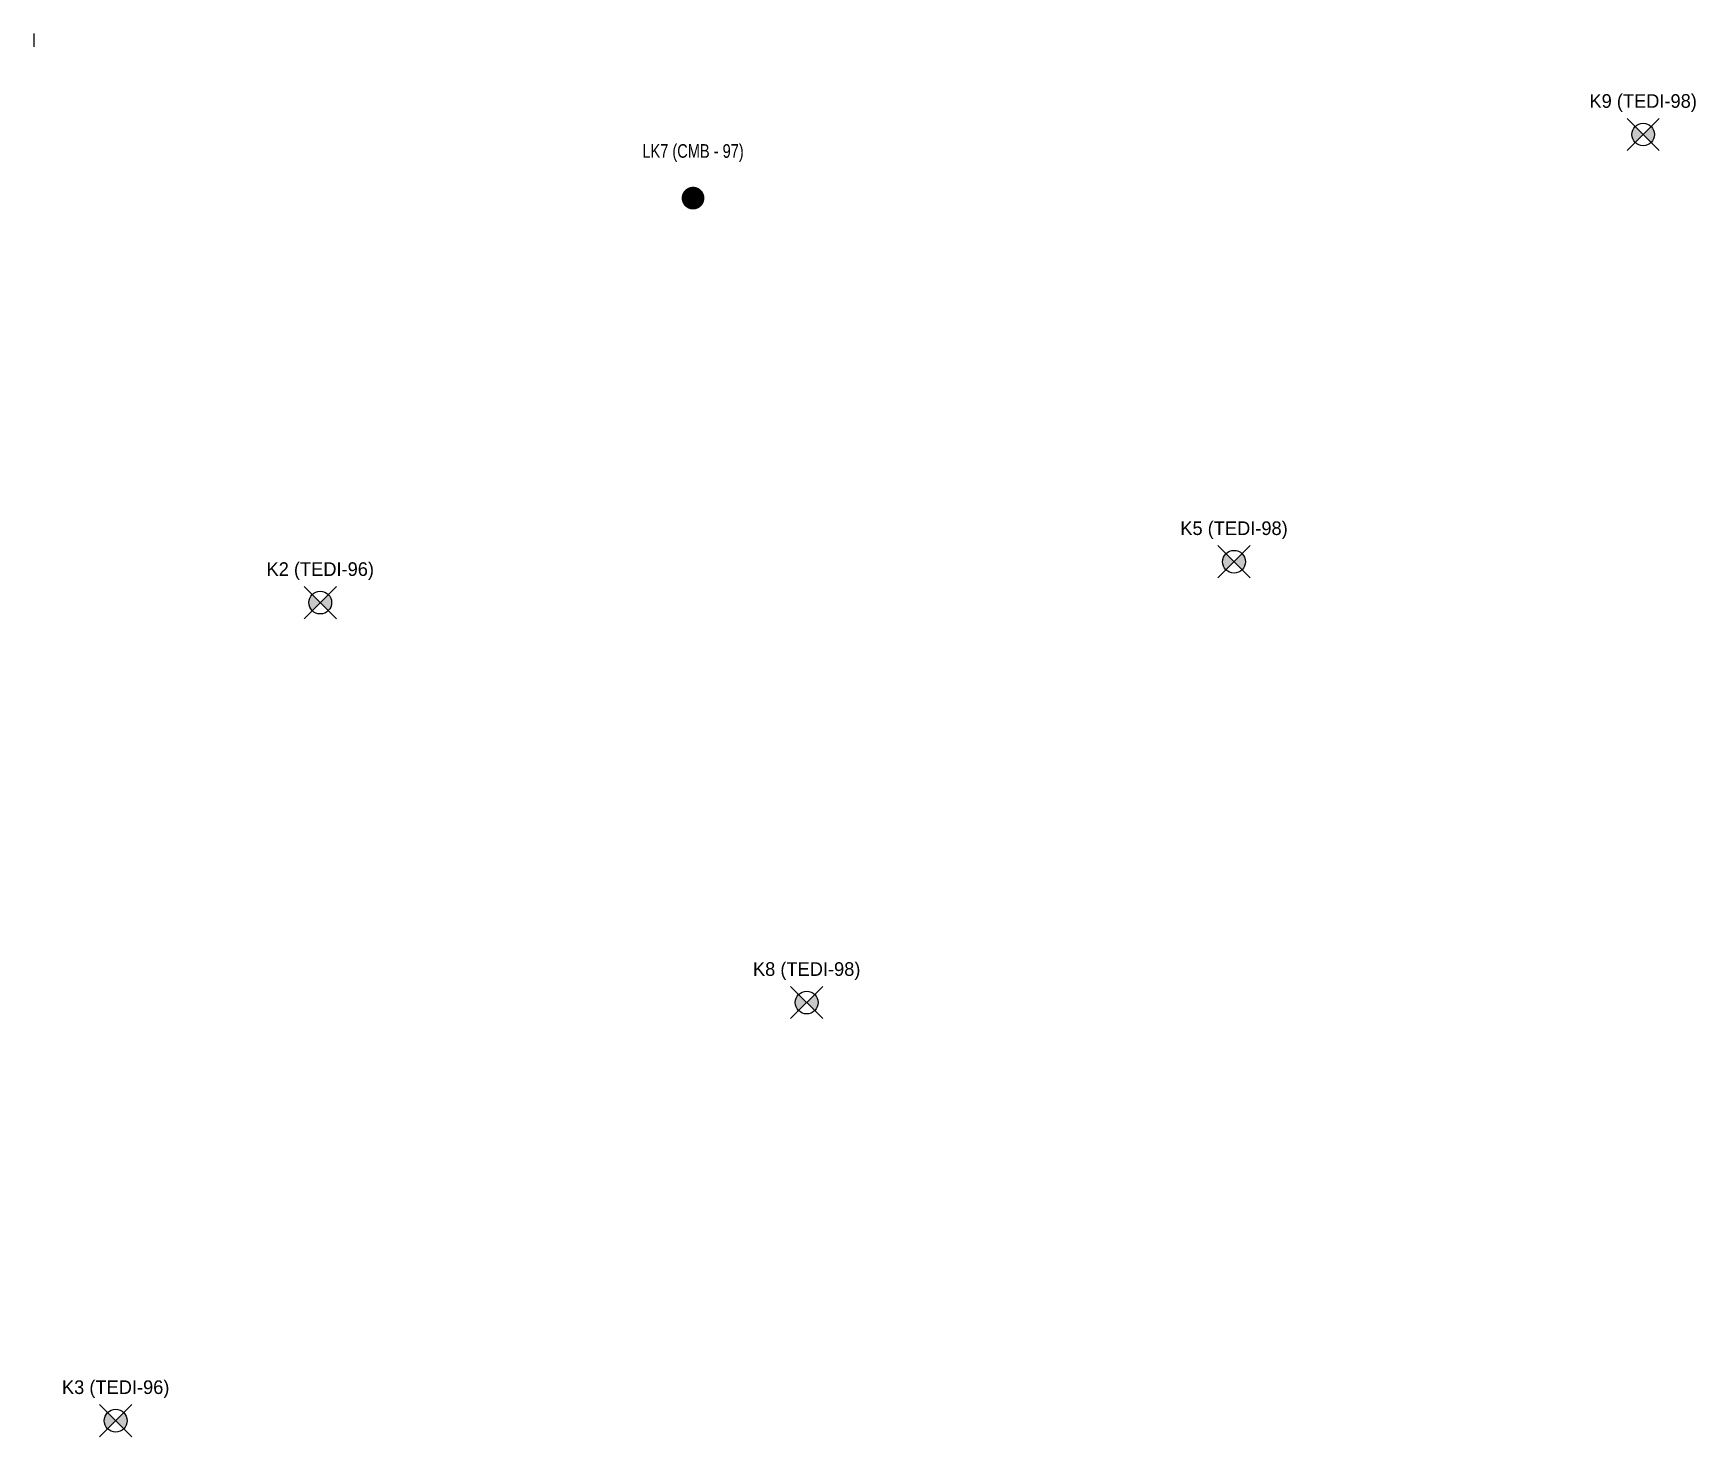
# Model space of a CAD drawing. Header units: millimetres. Extents: x 501029 to 503193, y 1805862 to 1807132.
# Drawn here: x 501821.9 to 502187.6, y 1806011.5 to 1806320.3 of the extents above; entities that cross this region are included whole.
import ezdxf
from ezdxf.enums import TextEntityAlignment as Align

# ---------------------------------------------------------------- set-up
doc = ezdxf.new("R2010")
doc.units = ezdxf.units.MM
doc.header["$LTSCALE"] = 12
doc.header["$MEASUREMENT"] = 0
for name, color, linetype in [('BOREHOLE', 7, 'CONTINUOUS'), ('CTRINH', 7, 'CONTINUOUS'), ('HATCH', 8, 'CONTINUOUS')]:
    doc.layers.add(name, color=color, linetype=linetype)
doc.styles.add('STYLE1', font='Vhavan.ttf')
doc.styles.add('TXT3', font='vn_vni.shx', dxfattribs={"width": 0.8})

msp = doc.modelspace()

# ---------------------------------------------------------------- hatches: boundary and pattern name
at = {"layer": 'HATCH', "linetype": 'Continuous'}
h = msp.add_hatch(color=3, dxfattribs=at)
h.paths.add_polyline_path([(502176, 1806298), (502174.23, 1806299.77, 0.198912), (502173.5, 1806298, 0.198912), (502174.23, 1806296.23)])
h.paths.add_polyline_path([(502178.5, 1806298, 0.198912), (502177.77, 1806299.77), (502176, 1806298), (502177.77, 1806296.23, 0.198912)])
h = msp.add_hatch(color=3, dxfattribs=at)
h.paths.add_polyline_path([(502086, 1806204), (502084.23, 1806205.77, 0.198912), (502083.5, 1806204, 0.198912), (502084.23, 1806202.23)])
h.paths.add_polyline_path([(502088.5, 1806204, 0.198912), (502087.77, 1806205.77), (502086, 1806204), (502087.77, 1806202.23, 0.198912)])
h = msp.add_hatch(color=3, dxfattribs=at)
h.paths.add_polyline_path([(501885, 1806195), (501883.23, 1806196.77, 0.198912), (501882.5, 1806195, 0.198912), (501883.23, 1806193.23)])
h.paths.add_polyline_path([(501887.5, 1806195, 0.198912), (501886.77, 1806196.77), (501885, 1806195), (501886.77, 1806193.23, 0.198912)])
h = msp.add_hatch(color=3, dxfattribs=at)
h.paths.add_polyline_path([(501992, 1806107), (501990.23, 1806108.77, 0.198912), (501989.5, 1806107, 0.198912), (501990.23, 1806105.23)])
h.paths.add_polyline_path([(501994.5, 1806107, 0.198912), (501993.77, 1806108.77), (501992, 1806107), (501993.77, 1806105.23, 0.198912)])
h = msp.add_hatch(color=3, dxfattribs=at)
h.paths.add_polyline_path([(501840, 1806015), (501838.23, 1806016.77, 0.198912), (501837.5, 1806015, 0.198912), (501838.23, 1806013.23)])
h.paths.add_polyline_path([(501842.5, 1806015, 0.198912), (501841.77, 1806016.77), (501840, 1806015), (501841.77, 1806013.23, 0.198912)])

# ---------------------------------------------------------------- linework, layer by layer
at = {"layer": 'BOREHOLE', "color": 1, "linetype": 'Continuous', "const_width": 2.5, "flags": 128}
msp.add_lwpolyline([(501965.75, 1806284, 1), (501968.25, 1806284, 1)], format="xyb", close=True, dxfattribs=at)
at = {"layer": 'HATCH', "color": 7, "linetype": 'Continuous'}
for p, q in [((502172.46, 1806294.46), (502179.54, 1806301.54)), ((502172.46, 1806301.54), (502179.54, 1806294.46)), ((502082.46, 1806207.54), (502089.54, 1806200.46)), ((502082.46, 1806200.46), (502089.54, 1806207.54)), ((501881.46, 1806198.54), (501888.54, 1806191.46)), ((501881.46, 1806191.46), (501888.54, 1806198.54)), ((501988.46, 1806103.46), (501995.54, 1806110.54)), ((501988.46, 1806110.54), (501995.54, 1806103.46)), ((501836.46, 1806011.46), (501843.54, 1806018.54)), ((501836.46, 1806018.54), (501843.54, 1806011.46))]:
    msp.add_line(p, q, dxfattribs=at)
for centre in [(502176, 1806298), (502086, 1806204), (501885, 1806195), (501992, 1806107), (501840, 1806015)]:
    msp.add_circle(centre, 2.5, dxfattribs=at)

# ---------------------------------------------------------------- texts
at = {"layer": 'BOREHOLE', "color": 3, "linetype": 'Continuous', "style": 'STYLE1'}
for s, p in [('K9 (TEDI-98)', (502176, 1806305)), ('K5 (TEDI-98)', (502086, 1806211)), ('K2 (TEDI-96)', (501885, 1806202)), ('K8 (TEDI-98)', (501992, 1806114)), ('K3 (TEDI-96)', (501840, 1806022))]:
    msp.add_text(s, height=3, dxfattribs=at).set_placement(p, align=Align.MIDDLE)
at = {"layer": 'BOREHOLE', "linetype": 'Continuous', "style": 'TXT3', "width": 0.8}
msp.add_text('LK7 (CMB - 97)', height=3, dxfattribs=at).set_placement((501967, 1806294), align=Align.MIDDLE)
at = {"layer": 'CTRINH', "color": 3, "linetype": 'Continuous', "style": 'TXT3', "width": 0.8}
msp.add_text('I', height=3, dxfattribs=at).set_placement((501821.57, 1806317.28))

doc.saveas('drawing.dxf')
